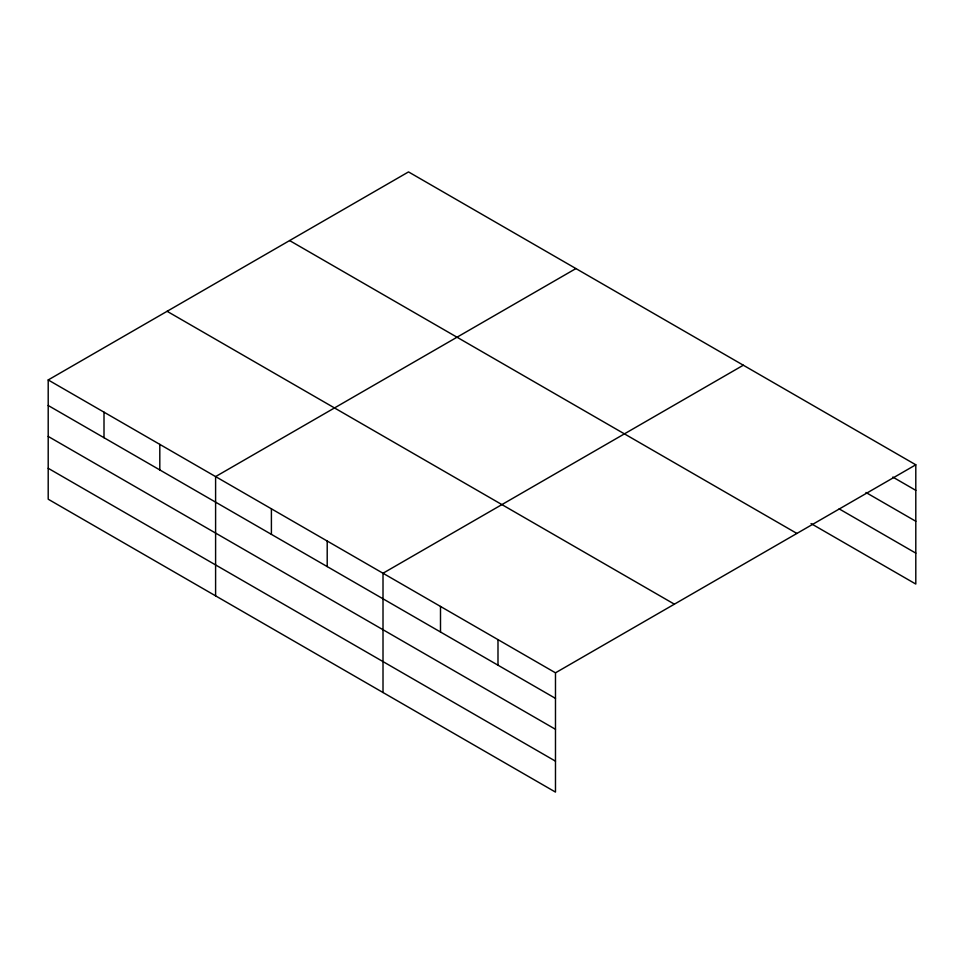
<?xml version="1.0" encoding="UTF-8"?>
<svg xmlns="http://www.w3.org/2000/svg" width="964" height="964" viewBox="0 0 964 964"><rect width="100%" height="100%" fill="white"/><g stroke="black" fill="none" stroke-linecap="round" stroke-linejoin="round"><path stroke-width="1.45" d="M555.481 729.302L555.481 672.824L48.2 379.949L48.2 499.207L555.481 792.083L555.481 729.302L48.2 436.427M811.037 523.572L915.8 584.051L915.8 464.793L408.519 171.917L48.2 379.949M575.918 268.57L215.599 476.59L215.599 595.86M743.328 365.211L383.009 573.243L383.009 692.501M555.481 672.824L915.8 464.793M892.809 477.072L915.8 490.351M865.973 492.508L915.8 521.271M839.15 508.872L915.8 553.131M289.61 240.566L796.891 533.441M167.109 311.3L674.39 604.175M48.2 405.495L555.481 698.382M48.2 468.287L555.481 761.162M497.99 639.626L497.99 665.184M440.5 606.44L440.5 631.986M327.206 541.021L327.206 566.579M271.402 508.811L271.402 534.369M159.807 444.38L159.807 469.938M104.004 412.158L104.004 437.716"/></g></svg>
